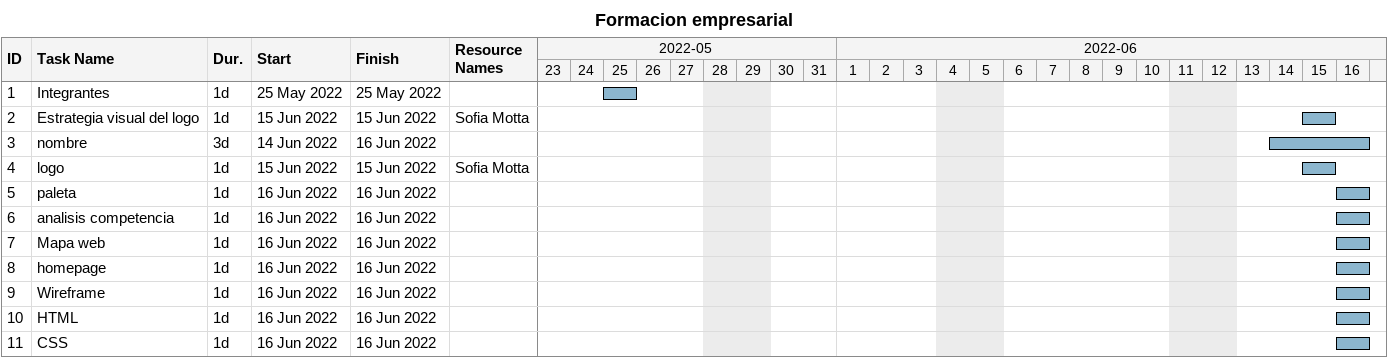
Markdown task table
Formacion empresarial

| ID | Task | Duration | Start | Finish | Resources |
|---|---|---|---|---|---|
| 1 | Integrantes | 1d | 2022-05-25 | 2022-05-25 |  |
| 2 | Estrategia visual del logo | 1d | 2022-06-15 | 2022-06-15 | Sofia Motta |
| 3 | nombre | 3d | 2022-06-14 | 2022-06-16 |  |
| 4 | logo | 1d | 2022-06-15 | 2022-06-15 | Sofia Motta |
| 5 | paleta | 1d | 2022-06-16 | 2022-06-16 |  |
| 6 | analisis competencia | 1d | 2022-06-16 | 2022-06-16 |  |
| 7 | Mapa web | 1d | 2022-06-16 | 2022-06-16 |  |
| 8 | homepage | 1d | 2022-06-16 | 2022-06-16 |  |
| 9 | Wireframe | 1d | 2022-06-16 | 2022-06-16 |  |
| 10 | HTML | 1d | 2022-06-16 | 2022-06-16 |  |
| 11 | CSS | 1d | 2022-06-16 | 2022-06-16 |  |
